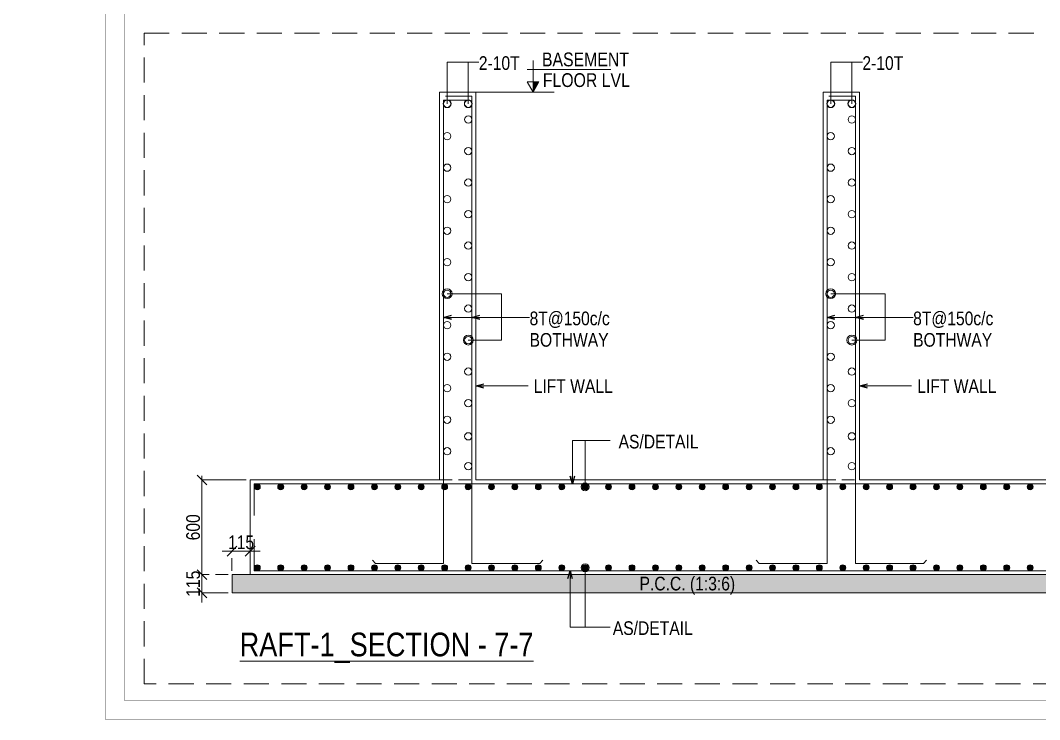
# Model space of a CAD drawing. Header units: millimetres. Extents: x 1112055 to 3390982, y -148532 to 766891.
# Drawn here: x 3209202 to 3235030, y 310036 to 327757 of the extents above; entities that cross this region are included whole.
import ezdxf

# ---------------------------------------------------------------- set-up
doc = ezdxf.new("R2010")
doc.units = ezdxf.units.MM
doc.header["$PDMODE"] = 35
doc.header["$PDSIZE"] = -25
doc.linetypes.add('Hidden', pattern=[9.525, 6.35, -3.175])
for name, color, linetype, lineweight in [('B FOOTING', 49, 'Continuous', 20), ('B HATCH', 250, 'Continuous', 0), ('B P.C.C', 251, 'Continuous', 0), ('B STEEL', 34, 'Continuous', 15), ('B STEEL TEXT', 7, 'Continuous', 15), ('B TITLE BLOCK', 250, 'Continuous', 0), ('B-COL NO', 7, 'Continuous', 5), ('B-ST DIM', 250, 'Continuous', 18)]:
    doc.layers.add(name, color=color, linetype=linetype, lineweight=lineweight)
doc.styles.add('ARIAL', font='arial.ttf')
doc.styles.add('Q1', font='g13f12d.shx', dxfattribs={"width": 0.8})
doc.styles.add('SWINC', font='swissc.ttf')
doc.styles.add('SWINS', font='swissc.ttf')
doc.dimstyles.new('BH-STD', dxfattribs={"dimscale": 0, "dimtxt": 230, "dimasz": 125, "dimexe": 0, "dimexo": 100, "dimgap": 50, "dimtad": 1, "dimdec": 0, "dimzin": 1, "dimdsep": 46, "dimtxsty": 'Q1', "dimblk": 'ARCHTICK', "dimcen": 1, "dimdle": 100, "dimclrd": 250, "dimclre": 250, "dimclrt": 256, "dimadec": 0, "dimazin": 0, "dimtfac": 1, "dimtdec": 0, "dimtix": 1, "dimtofl": 0, "dimtmove": 0, "dimatfit": 2, "dimfxl": 1, "dimtolj": 1, "dimtzin": 0, "dimlwd": 9, "dimlwe": 9, "dimarcsym": 0})
doc.dimstyles.new('DIM 1', dxfattribs={"dimscale": 0, "dimtxt": 230, "dimasz": 150, "dimexe": 0.18, "dimexo": 0.0625, "dimgap": 0.5, "dimtad": 1, "dimdec": 0, "dimzin": 0, "dimdsep": 46, "dimtxsty": 'ARIAL', "dimblk": 'OBLIQUE', "dimcen": 6, "dimse1": 1, "dimse2": 1, "dimclrd": 256, "dimclrt": 256, "dimadec": 0, "dimazin": 2, "dimtfac": 0.75, "dimtdec": 0, "dimtix": 1, "dimtofl": 0, "dimtmove": 1, "dimatfit": 3, "dimldrblk": 'OPEN30', "dimfxl": 0.18, "dimfrac": 1, "dimtolj": 1, "dimtzin": 0, "dimlwd": -1, "dimarcsym": 0})

# ---------------------------------------------------------------- blocks, each defined once
blk = doc.blocks.new('_Oblique')
at = {"color": 0, "linetype": 'ByBlock', "lineweight": -2}
blk.add_line((-0.5, -0.5), (0.5, 0.5), dxfattribs=at)
blk = doc.blocks.new('*D4379')
at = {"layer": 'B-ST DIM', "color": 7, "lineweight": 9, "ltscale": 50, "transparency": 16777216}
for p, q in [((3213803, 313610), (3213803, 316210)), ((3214924, 316110), (3213803, 316110))]:
    blk.add_line(p, q, dxfattribs=at)
at = {"layer": 'B-ST DIM', "color": 7, "linetype": 'Hidden', "lineweight": 9, "ltscale": 50, "transparency": 16777216}
blk.add_line((3214464, 313710), (3213803, 313710), dxfattribs=at)
at = {"layer": 'Defpoints', "color": 0, "transparency": 16777216}
for p in [(3213803, 316110), (3215024, 316110), (3214564, 313710)]:
    blk.add_point(p, dxfattribs=at)
at = {"layer": 'B-ST DIM', "color": 7, "lineweight": 9, "transparency": 16777216, "xscale": 250, "yscale": 250, "zscale": 250}
for p, rotation in [((3213803, 316110), 90), ((3213803, 313710), 270)]:
    blk.add_blockref('_Oblique', p, dxfattribs=dict(at, rotation=rotation))
at = {"layer": 'B-ST DIM', "color": 7, "transparency": 16777216, "insert": (3213580, 314910), "char_height": 346, "attachment_point": 5, "rotation": 90, "style": 'SWINC'}
blk.add_mtext('\\A1;600', dxfattribs=at)
blk = doc.blocks.new('*D4380')
at = {"layer": 'B-ST DIM', "color": 7, "lineweight": 9, "ltscale": 50, "transparency": 16777216}
for p, q in [((3213803, 313710), (3213803, 313960)), ((3213803, 313710), (3213803, 313250)), ((3214464, 313250), (3213803, 313250)), ((3213803, 313250), (3213803, 313000))]:
    blk.add_line(p, q, dxfattribs=at)
at = {"layer": 'B-ST DIM', "color": 7, "linetype": 'Hidden', "lineweight": 9, "ltscale": 50, "transparency": 16777216}
blk.add_line((3214464, 313710), (3213803, 313710), dxfattribs=at)
at = {"layer": 'Defpoints', "color": 0, "transparency": 16777216}
for p in [(3214564, 313710), (3213803, 313250), (3214564, 313250)]:
    blk.add_point(p, dxfattribs=at)
at = {"layer": 'B-ST DIM', "color": 7, "lineweight": 9, "transparency": 16777216, "xscale": 250, "yscale": 250, "zscale": 250}
for p, rotation in [((3213803, 313710), 270), ((3213803, 313250), 90)]:
    blk.add_blockref('_Oblique', p, dxfattribs=dict(at, rotation=rotation))
at = {"layer": 'B-ST DIM', "color": 7, "transparency": 16777216, "insert": (3213580, 313480), "char_height": 346, "attachment_point": 5, "rotation": 90, "style": 'SWINC'}
blk.add_mtext('\\A1;115', dxfattribs=at)
blk = doc.blocks.new('*D4381')
at = {"layer": 'B-ST DIM', "color": 7, "lineweight": 9, "ltscale": 50, "transparency": 16777216}
for p, q in [((3214564, 314304), (3214314, 314304)), ((3214564, 314304), (3215024, 314304)), ((3215024, 313810), (3215024, 314304)), ((3215024, 314304), (3215274, 314304))]:
    blk.add_line(p, q, dxfattribs=at)
at = {"layer": 'B-ST DIM', "color": 7, "linetype": 'Hidden', "lineweight": 9, "ltscale": 50, "transparency": 16777216}
blk.add_line((3214564, 313810), (3214564, 314304), dxfattribs=at)
at = {"layer": 'Defpoints', "color": 0, "transparency": 16777216}
for p in [(3215024, 314304), (3214564, 313710), (3215024, 313710)]:
    blk.add_point(p, dxfattribs=at)
at = {"layer": 'B-ST DIM', "color": 7, "lineweight": 9, "transparency": 16777216, "xscale": 250, "yscale": 250, "zscale": 250}
blk.add_blockref('_Oblique', (3214564, 314304), dxfattribs=at)
at = {"layer": 'B-ST DIM', "color": 7, "lineweight": 9, "transparency": 16777216, "xscale": 250, "yscale": 250, "zscale": 250, "rotation": 180}
blk.add_blockref('_Oblique', (3215024, 314304), dxfattribs=at)
at = {"layer": 'B-ST DIM', "color": 7, "transparency": 16777216, "insert": (3214794, 314527), "char_height": 346, "attachment_point": 5, "style": 'SWINC'}
blk.add_mtext('\\A1;115', dxfattribs=at)
blk = doc.blocks.new('_Open30')
at = {"color": 0, "linetype": 'ByBlock', "lineweight": -2}
for p, q in [((-1, 0.27), (0, 0)), ((0, 0), (-1, -0.27)), ((0, 0), (-1, 0))]:
    blk.add_line(p, q, dxfattribs=at)

msp = doc.modelspace()

# ---------------------------------------------------------------- hatches: boundary and pattern name
at = {"layer": 'B HATCH', "lineweight": 0}
h = msp.add_hatch(dxfattribs=at)
h.set_pattern_fill('AR-CONC', color=250, scale=3, style=0)
h.set_pattern_definition([(50, (1658593.55, -206336.8), (546.55401, -47.81726), [57.15, -628.65]), (355, (1658593.55, -206336.8), (-105.73026, 573.17054), [45.72, -502.92175]), (100.451445, (1658639.1, -206340.8), (440.82374, 525.35326), [48.57003, -534.27073]), (46.1842, (1658593.55, -206184.4), (813.23712, -126.12698), [85.725, -942.975]), (96.63556, (1658661.3, -206194.9), (712.2124, 742.27837), [72.85507, -801.40682]), (351.18415, (1658593.55, -206184.4), (712.2124, 742.27837), [68.5799, -754.3792]), (21, (1658669.75, -206222.5), (454.84317, -306.7956), [57.15, -628.65]), (326, (1658669.75, -206222.5), (185.40609, 552.5639), [45.72, -502.92]), (71.451445, (1658707.66, -206248.07), (640.24926, 245.7683), [48.57003, -534.26981]), (37.5, (1658593.55, -206336.8), (9.26581, 253.665117), [0, -496.824, 0, -510.54, 0, -504.825]), (7.5, (1658593.55, -206336.8), (200.458988, 300.541724), [0, -291.084, 0, -485.394, 0, -192.405]), (327.5, (1658423.63, -206336.8), (406.771786, -17.186232), [0, -190.5, 0, -594.36, 0, -788.67]), (317.5, (1658347.43, -206336.8), (444.387544, 76.27947), [0, -247.65, 0, -394.716, 0, -560.07])])
h.paths.add_polyline_path([(3238904.5, 313249.5), (3238904.5, 313709.5), (3214564.5, 313709.5), (3214564.5, 313249.5)])
at = {"layer": 'B STEEL'}
h = msp.add_hatch(color=256, dxfattribs=at)
h.dxf.hatch_style = 1
edge = h.paths.add_edge_path()
edge.add_ellipse((3215205.3, 315934.5), major_axis=(75, 0), ratio=1, start_angle=0, end_angle=360)
h = msp.add_hatch(color=256, dxfattribs=at)
h.dxf.hatch_style = 1
edge = h.paths.add_edge_path()
edge.add_ellipse((3215798.8, 315934.5), major_axis=(75, 0), ratio=1, start_angle=0, end_angle=360)
h = msp.add_hatch(color=256, dxfattribs=at)
h.dxf.hatch_style = 1
edge = h.paths.add_edge_path()
edge.add_ellipse((3216392.3, 315934.5), major_axis=(75, 0), ratio=1, start_angle=0, end_angle=360)
h = msp.add_hatch(color=256, dxfattribs=at)
h.dxf.hatch_style = 1
edge = h.paths.add_edge_path()
edge.add_ellipse((3216985.7, 315934.5), major_axis=(75, 0), ratio=1, start_angle=0, end_angle=360)
h = msp.add_hatch(color=256, dxfattribs=at)
h.dxf.hatch_style = 1
edge = h.paths.add_edge_path()
edge.add_ellipse((3217579.2, 315934.5), major_axis=(75, 0), ratio=1, start_angle=0, end_angle=360)
h = msp.add_hatch(color=256, dxfattribs=at)
h.dxf.hatch_style = 1
edge = h.paths.add_edge_path()
edge.add_ellipse((3218172.7, 315934.5), major_axis=(75, 0), ratio=1, start_angle=0, end_angle=360)
h = msp.add_hatch(color=256, dxfattribs=at)
h.dxf.hatch_style = 1
edge = h.paths.add_edge_path()
edge.add_ellipse((3218766.1, 315934.5), major_axis=(75, 0), ratio=1, start_angle=0, end_angle=360)
h = msp.add_hatch(color=256, dxfattribs=at)
h.dxf.hatch_style = 1
edge = h.paths.add_edge_path()
edge.add_ellipse((3219359.6, 315934.5), major_axis=(75, 0), ratio=1, start_angle=0, end_angle=360)
h = msp.add_hatch(color=256, dxfattribs=at)
h.dxf.hatch_style = 1
edge = h.paths.add_edge_path()
edge.add_ellipse((3219953.1, 315934.5), major_axis=(75, 0), ratio=1, start_angle=0, end_angle=360)
h = msp.add_hatch(color=256, dxfattribs=at)
h.dxf.hatch_style = 1
edge = h.paths.add_edge_path()
edge.add_ellipse((3220546.5, 315934.5), major_axis=(75, 0), ratio=1, start_angle=0, end_angle=360)
h = msp.add_hatch(color=256, dxfattribs=at)
h.dxf.hatch_style = 1
edge = h.paths.add_edge_path()
edge.add_ellipse((3221140, 315934.5), major_axis=(75, 0), ratio=1, start_angle=0, end_angle=360)
h = msp.add_hatch(color=256, dxfattribs=at)
h.dxf.hatch_style = 1
edge = h.paths.add_edge_path()
edge.add_ellipse((3221733.5, 315934.5), major_axis=(75, 0), ratio=1, start_angle=0, end_angle=360)
h = msp.add_hatch(color=256, dxfattribs=at)
h.dxf.hatch_style = 1
edge = h.paths.add_edge_path()
edge.add_ellipse((3222327, 315934.5), major_axis=(75, 0), ratio=1, start_angle=0, end_angle=360)
h = msp.add_hatch(color=256, dxfattribs=at)
h.dxf.hatch_style = 1
edge = h.paths.add_edge_path()
edge.add_ellipse((3222920.4, 315934.5), major_axis=(75, 0), ratio=1, start_angle=0, end_angle=360)
h = msp.add_hatch(color=256, dxfattribs=at)
h.dxf.hatch_style = 1
edge = h.paths.add_edge_path()
edge.add_ellipse((3223513.9, 315934.5), major_axis=(75, 0), ratio=1, start_angle=0, end_angle=360)
h = msp.add_hatch(color=256, dxfattribs=at)
h.dxf.hatch_style = 1
edge = h.paths.add_edge_path()
edge.add_ellipse((3224107.4, 315934.5), major_axis=(75, 0), ratio=1, start_angle=0, end_angle=360)
h = msp.add_hatch(color=256, dxfattribs=at)
h.dxf.hatch_style = 1
edge = h.paths.add_edge_path()
edge.add_ellipse((3224700.8, 315934.5), major_axis=(75, 0), ratio=1, start_angle=0, end_angle=360)
h = msp.add_hatch(color=256, dxfattribs=at)
h.dxf.hatch_style = 1
edge = h.paths.add_edge_path()
edge.add_ellipse((3225294.3, 315934.5), major_axis=(75, 0), ratio=1, start_angle=0, end_angle=360)
h = msp.add_hatch(color=256, dxfattribs=at)
h.dxf.hatch_style = 1
edge = h.paths.add_edge_path()
edge.add_ellipse((3225887.8, 315934.5), major_axis=(75, 0), ratio=1, start_angle=0, end_angle=360)
h = msp.add_hatch(color=256, dxfattribs=at)
h.dxf.hatch_style = 1
edge = h.paths.add_edge_path()
edge.add_ellipse((3226481.2, 315934.5), major_axis=(75, 0), ratio=1, start_angle=0, end_angle=360)
h = msp.add_hatch(color=256, dxfattribs=at)
h.dxf.hatch_style = 1
edge = h.paths.add_edge_path()
edge.add_ellipse((3227074.7, 315934.5), major_axis=(75, 0), ratio=1, start_angle=0, end_angle=360)
h = msp.add_hatch(color=256, dxfattribs=at)
h.dxf.hatch_style = 1
edge = h.paths.add_edge_path()
edge.add_ellipse((3227668.2, 315934.5), major_axis=(75, 0), ratio=1, start_angle=0, end_angle=360)
h = msp.add_hatch(color=256, dxfattribs=at)
h.dxf.hatch_style = 1
edge = h.paths.add_edge_path()
edge.add_ellipse((3228261.6, 315934.5), major_axis=(75, 0), ratio=1, start_angle=0, end_angle=360)
h = msp.add_hatch(color=256, dxfattribs=at)
h.dxf.hatch_style = 1
edge = h.paths.add_edge_path()
edge.add_ellipse((3228855.1, 315934.5), major_axis=(75, 0), ratio=1, start_angle=0, end_angle=360)
h = msp.add_hatch(color=256, dxfattribs=at)
h.dxf.hatch_style = 1
edge = h.paths.add_edge_path()
edge.add_ellipse((3229448.6, 315934.5), major_axis=(75, 0), ratio=1, start_angle=0, end_angle=360)
h = msp.add_hatch(color=256, dxfattribs=at)
h.dxf.hatch_style = 1
edge = h.paths.add_edge_path()
edge.add_ellipse((3230042, 315934.5), major_axis=(75, 0), ratio=1, start_angle=0, end_angle=360)
h = msp.add_hatch(color=256, dxfattribs=at)
h.dxf.hatch_style = 1
edge = h.paths.add_edge_path()
edge.add_ellipse((3230635.5, 315934.5), major_axis=(75, 0), ratio=1, start_angle=0, end_angle=360)
h = msp.add_hatch(color=256, dxfattribs=at)
h.dxf.hatch_style = 1
edge = h.paths.add_edge_path()
edge.add_ellipse((3231229, 315934.5), major_axis=(75, 0), ratio=1, start_angle=0, end_angle=360)
h = msp.add_hatch(color=256, dxfattribs=at)
h.dxf.hatch_style = 1
edge = h.paths.add_edge_path()
edge.add_ellipse((3231822.5, 315934.5), major_axis=(75, 0), ratio=1, start_angle=0, end_angle=360)
h = msp.add_hatch(color=256, dxfattribs=at)
h.dxf.hatch_style = 1
edge = h.paths.add_edge_path()
edge.add_ellipse((3232415.9, 315934.5), major_axis=(75, 0), ratio=1, start_angle=0, end_angle=360)
h = msp.add_hatch(color=256, dxfattribs=at)
h.dxf.hatch_style = 1
edge = h.paths.add_edge_path()
edge.add_ellipse((3233009.4, 315934.5), major_axis=(75, 0), ratio=1, start_angle=0, end_angle=360)
h = msp.add_hatch(color=256, dxfattribs=at)
h.dxf.hatch_style = 1
edge = h.paths.add_edge_path()
edge.add_ellipse((3233602.9, 315934.5), major_axis=(75, 0), ratio=1, start_angle=0, end_angle=360)
h = msp.add_hatch(color=256, dxfattribs=at)
h.dxf.hatch_style = 1
edge = h.paths.add_edge_path()
edge.add_ellipse((3234196.3, 315934.5), major_axis=(75, 0), ratio=1, start_angle=0, end_angle=360)
h = msp.add_hatch(color=256, dxfattribs=at)
h.dxf.hatch_style = 1
edge = h.paths.add_edge_path()
edge.add_ellipse((3234789.8, 315934.5), major_axis=(75, 0), ratio=1, start_angle=0, end_angle=360)
h = msp.add_hatch(color=256, dxfattribs=at)
h.dxf.hatch_style = 1
edge = h.paths.add_edge_path()
edge.add_ellipse((3215205.3, 313884.5), major_axis=(75, 0), ratio=1, start_angle=0, end_angle=360)
h = msp.add_hatch(color=256, dxfattribs=at)
h.dxf.hatch_style = 1
edge = h.paths.add_edge_path()
edge.add_ellipse((3215798.8, 313884.5), major_axis=(75, 0), ratio=1, start_angle=0, end_angle=360)
h = msp.add_hatch(color=256, dxfattribs=at)
h.dxf.hatch_style = 1
edge = h.paths.add_edge_path()
edge.add_ellipse((3216392.3, 313884.5), major_axis=(75, 0), ratio=1, start_angle=0, end_angle=360)
h = msp.add_hatch(color=256, dxfattribs=at)
h.dxf.hatch_style = 1
edge = h.paths.add_edge_path()
edge.add_ellipse((3216985.7, 313884.5), major_axis=(75, 0), ratio=1, start_angle=0, end_angle=360)
h = msp.add_hatch(color=256, dxfattribs=at)
h.dxf.hatch_style = 1
edge = h.paths.add_edge_path()
edge.add_ellipse((3217579.2, 313884.5), major_axis=(75, 0), ratio=1, start_angle=0, end_angle=360)
h = msp.add_hatch(color=256, dxfattribs=at)
h.dxf.hatch_style = 1
edge = h.paths.add_edge_path()
edge.add_ellipse((3218172.7, 313884.5), major_axis=(75, 0), ratio=1, start_angle=0, end_angle=360)
h = msp.add_hatch(color=256, dxfattribs=at)
h.dxf.hatch_style = 1
edge = h.paths.add_edge_path()
edge.add_ellipse((3218766.1, 313884.5), major_axis=(75, 0), ratio=1, start_angle=0, end_angle=360)
h = msp.add_hatch(color=256, dxfattribs=at)
h.dxf.hatch_style = 1
edge = h.paths.add_edge_path()
edge.add_ellipse((3219359.6, 313884.5), major_axis=(75, 0), ratio=1, start_angle=0, end_angle=360)
h = msp.add_hatch(color=256, dxfattribs=at)
h.dxf.hatch_style = 1
edge = h.paths.add_edge_path()
edge.add_ellipse((3219953.1, 313884.5), major_axis=(75, 0), ratio=1, start_angle=0, end_angle=360)
h = msp.add_hatch(color=256, dxfattribs=at)
h.dxf.hatch_style = 1
edge = h.paths.add_edge_path()
edge.add_ellipse((3220546.5, 313884.5), major_axis=(75, 0), ratio=1, start_angle=0, end_angle=360)
h = msp.add_hatch(color=256, dxfattribs=at)
h.dxf.hatch_style = 1
edge = h.paths.add_edge_path()
edge.add_ellipse((3221140, 313884.5), major_axis=(75, 0), ratio=1, start_angle=0, end_angle=360)
h = msp.add_hatch(color=256, dxfattribs=at)
h.dxf.hatch_style = 1
edge = h.paths.add_edge_path()
edge.add_ellipse((3221733.5, 313884.5), major_axis=(75, 0), ratio=1, start_angle=0, end_angle=360)
h = msp.add_hatch(color=256, dxfattribs=at)
h.dxf.hatch_style = 1
edge = h.paths.add_edge_path()
edge.add_ellipse((3222327, 313884.5), major_axis=(75, 0), ratio=1, start_angle=0, end_angle=360)
h = msp.add_hatch(color=256, dxfattribs=at)
h.dxf.hatch_style = 1
edge = h.paths.add_edge_path()
edge.add_ellipse((3222920.4, 313884.5), major_axis=(75, 0), ratio=1, start_angle=0, end_angle=360)
h = msp.add_hatch(color=256, dxfattribs=at)
h.dxf.hatch_style = 1
edge = h.paths.add_edge_path()
edge.add_ellipse((3223513.9, 313884.5), major_axis=(75, 0), ratio=1, start_angle=0, end_angle=360)
h = msp.add_hatch(color=256, dxfattribs=at)
h.dxf.hatch_style = 1
edge = h.paths.add_edge_path()
edge.add_ellipse((3224107.4, 313884.5), major_axis=(75, 0), ratio=1, start_angle=0, end_angle=360)
h = msp.add_hatch(color=256, dxfattribs=at)
h.dxf.hatch_style = 1
edge = h.paths.add_edge_path()
edge.add_ellipse((3224700.8, 313884.5), major_axis=(75, 0), ratio=1, start_angle=0, end_angle=360)
h = msp.add_hatch(color=256, dxfattribs=at)
h.dxf.hatch_style = 1
edge = h.paths.add_edge_path()
edge.add_ellipse((3225294.3, 313884.5), major_axis=(75, 0), ratio=1, start_angle=0, end_angle=360)
h = msp.add_hatch(color=256, dxfattribs=at)
h.dxf.hatch_style = 1
edge = h.paths.add_edge_path()
edge.add_ellipse((3225887.8, 313884.5), major_axis=(75, 0), ratio=1, start_angle=0, end_angle=360)
h = msp.add_hatch(color=256, dxfattribs=at)
h.dxf.hatch_style = 1
edge = h.paths.add_edge_path()
edge.add_ellipse((3226481.2, 313884.5), major_axis=(75, 0), ratio=1, start_angle=0, end_angle=360)
h = msp.add_hatch(color=256, dxfattribs=at)
h.dxf.hatch_style = 1
edge = h.paths.add_edge_path()
edge.add_ellipse((3227074.7, 313884.5), major_axis=(75, 0), ratio=1, start_angle=0, end_angle=360)
h = msp.add_hatch(color=256, dxfattribs=at)
h.dxf.hatch_style = 1
edge = h.paths.add_edge_path()
edge.add_ellipse((3227668.2, 313884.5), major_axis=(75, 0), ratio=1, start_angle=0, end_angle=360)
h = msp.add_hatch(color=256, dxfattribs=at)
h.dxf.hatch_style = 1
edge = h.paths.add_edge_path()
edge.add_ellipse((3228261.6, 313884.5), major_axis=(75, 0), ratio=1, start_angle=0, end_angle=360)
h = msp.add_hatch(color=256, dxfattribs=at)
h.dxf.hatch_style = 1
edge = h.paths.add_edge_path()
edge.add_ellipse((3228855.1, 313884.5), major_axis=(75, 0), ratio=1, start_angle=0, end_angle=360)
h = msp.add_hatch(color=256, dxfattribs=at)
h.dxf.hatch_style = 1
edge = h.paths.add_edge_path()
edge.add_ellipse((3229448.6, 313884.5), major_axis=(75, 0), ratio=1, start_angle=0, end_angle=360)
h = msp.add_hatch(color=256, dxfattribs=at)
h.dxf.hatch_style = 1
edge = h.paths.add_edge_path()
edge.add_ellipse((3230042, 313884.5), major_axis=(75, 0), ratio=1, start_angle=0, end_angle=360)
h = msp.add_hatch(color=256, dxfattribs=at)
h.dxf.hatch_style = 1
edge = h.paths.add_edge_path()
edge.add_ellipse((3230635.5, 313884.5), major_axis=(75, 0), ratio=1, start_angle=0, end_angle=360)
h = msp.add_hatch(color=256, dxfattribs=at)
h.dxf.hatch_style = 1
edge = h.paths.add_edge_path()
edge.add_ellipse((3231229, 313884.5), major_axis=(75, 0), ratio=1, start_angle=0, end_angle=360)
h = msp.add_hatch(color=256, dxfattribs=at)
h.dxf.hatch_style = 1
edge = h.paths.add_edge_path()
edge.add_ellipse((3231822.5, 313884.5), major_axis=(75, 0), ratio=1, start_angle=0, end_angle=360)
h = msp.add_hatch(color=256, dxfattribs=at)
h.dxf.hatch_style = 1
edge = h.paths.add_edge_path()
edge.add_ellipse((3232415.9, 313884.5), major_axis=(75, 0), ratio=1, start_angle=0, end_angle=360)
h = msp.add_hatch(color=256, dxfattribs=at)
h.dxf.hatch_style = 1
edge = h.paths.add_edge_path()
edge.add_ellipse((3233009.4, 313884.5), major_axis=(75, 0), ratio=1, start_angle=0, end_angle=360)
h = msp.add_hatch(color=256, dxfattribs=at)
h.dxf.hatch_style = 1
edge = h.paths.add_edge_path()
edge.add_ellipse((3233602.9, 313884.5), major_axis=(75, 0), ratio=1, start_angle=0, end_angle=360)
h = msp.add_hatch(color=256, dxfattribs=at)
h.dxf.hatch_style = 1
edge = h.paths.add_edge_path()
edge.add_ellipse((3234196.3, 313884.5), major_axis=(75, 0), ratio=1, start_angle=0, end_angle=360)
h = msp.add_hatch(color=256, dxfattribs=at)
h.dxf.hatch_style = 1
edge = h.paths.add_edge_path()
edge.add_ellipse((3234789.8, 313884.5), major_axis=(75, 0), ratio=1, start_angle=0, end_angle=360)
at = {"layer": 'B STEEL TEXT', "lineweight": 9}
msp.add_hatch(color=6, dxfattribs=at).paths.add_polyline_path([(3222192.3, 326198.7), (3222192.3, 325937.4), (3222343.1, 326198.7)])

# ---------------------------------------------------------------- linework, layer by layer
at = {"layer": 'B FOOTING', "color": 1, "lineweight": 13, "ltscale": 10}
for p, q in [((3219824.5, 316109.5), (3219824.5, 325937.4)), ((3220744.5, 316109.5), (3220744.5, 325937.4)), ((3229544.5, 316109.5), (3229544.5, 325937.4)), ((3230464.5, 316109.5), (3230464.5, 325937.4))]:
    msp.add_line(p, q, dxfattribs=at)
at = {"layer": 'B FOOTING'}
for p, q in [((3215024.5, 316109.5), (3215024.5, 313709.5)), ((3219824.5, 316109.5), (3215024.5, 316109.5)), ((3229544.5, 316109.5), (3220744.5, 316109.5)), ((3238444.5, 316109.5), (3230464.5, 316109.5)), ((3214564.5, 313249.5), (3214564.5, 313709.5)), ((3238904.5, 313709.5), (3214564.5, 313709.5)), ((3238904.5, 313249.5), (3214564.5, 313249.5))]:
    msp.add_line(p, q, dxfattribs=at)
at = {"layer": 'B FOOTING', "color": 1, "lineweight": 13, "ltscale": 10}
for points in [[(3219824.5, 325937.4), (3220744.5, 325937.4)], [(3229544.5, 325937.4), (3230464.5, 325937.4)]]:
    msp.add_lwpolyline(points, dxfattribs=at)
at = {"layer": 'B P.C.C', "color": 250, "linetype": 'Hidden', "lineweight": 0, "ltscale": 50}
for p, q in [((3219824.5, 316109.5), (3220744.5, 316109.5)), ((3229544.5, 316109.5), (3230464.5, 316109.5))]:
    msp.add_line(p, q, dxfattribs=at)
at = {"layer": 'B P.C.C', "color": 250, "linetype": 'Hidden', "lineweight": 0, "ltscale": 100}
msp.add_lwpolyline([(3212337.9, 327428.4), (3240263.3, 327428.4), (3240263.3, 310939.5), (3212337.9, 310939.5)], close=True, dxfattribs=at)
at = {"layer": 'B STEEL'}
for points in [[(3220527.9, 325737.4), (3219924.5, 325737.4), (3219924.5, 313990.9), (3218202.5, 313990.9), (3218124.5, 314072.6)], [(3219971.6, 325837.4), (3220644.5, 325837.4), (3220644.5, 313990.9), (3222366.5, 313990.9), (3222444.5, 314072.6)], [(3230247.9, 325737.4), (3229644.5, 325737.4), (3229644.5, 313990.9), (3227922.5, 313990.9), (3227844.5, 314072.6)], [(3229691.6, 325837.4), (3230364.5, 325837.4), (3230364.5, 313990.9), (3232086.5, 313990.9), (3232164.5, 314072.6)], [(3215124.5, 315209.5), (3215124.5, 316009.5), (3238344.5, 316009.5), (3238344.5, 315209.5)], [(3215124.5, 314609.5), (3215124.5, 313809.5), (3238344.5, 313809.5), (3238344.5, 314609.5)]]:
    msp.add_lwpolyline(points, dxfattribs=at)
for centre, radius in [((3220016.9, 325644.9), 92.4), ((3220552.1, 325644.9), 92.4), ((3229736.9, 325644.9), 92.4), ((3230272.1, 325644.9), 92.4), ((3220552.1, 325242.9), 92.4), ((3230272, 325242.9), 92.4), ((3220016.9, 324822), 92.4), ((3229736.9, 324822), 92.4), ((3220552.1, 324444.4), 92.4), ((3230272, 324444.4), 92.4), ((3220016.9, 324023.5), 92.4), ((3229736.9, 324023.5), 92.4), ((3220552.1, 323645.9), 92.4), ((3230272, 323645.9), 92.4), ((3220016.9, 323225), 92.4), ((3229736.9, 323225), 92.4), ((3220552.1, 322847.4), 92.4), ((3230272, 322847.4), 92.4), ((3220016.9, 322426.5), 92.4), ((3229736.9, 322426.5), 92.4), ((3220552.1, 322048.9), 92.4), ((3230272, 322048.9), 92.4), ((3220016.9, 321628), 92.4), ((3229736.9, 321628), 92.4), ((3220552.1, 321250.4), 92.4), ((3230272, 321250.4), 92.4), ((3220016.9, 320829.5), 92.4), ((3229736.9, 320829.5), 92.4), ((3220552.1, 320451.9), 92.4), ((3230272, 320451.9), 92.4), ((3220016.9, 320031), 92.4), ((3229736.9, 320031), 92.4), ((3220552.1, 319653.4), 92.4), ((3230272, 319653.4), 92.4), ((3220016.9, 319232.5), 92.4), ((3229736.9, 319232.5), 92.4), ((3220552.1, 318854.9), 92.4), ((3230272, 318854.9), 92.4), ((3220016.9, 318434), 92.4), ((3229736.9, 318434), 92.4), ((3220552.1, 318056.4), 92.4), ((3230272, 318056.4), 92.4), ((3220016.9, 317635.5), 92.4), ((3229736.9, 317635.5), 92.4), ((3220552.1, 317214.6), 92.4), ((3230272, 317214.6), 92.4), ((3220016.9, 316837), 92.4), ((3229736.9, 316837), 92.4), ((3220552.1, 316459.4), 92.4), ((3230272, 316459.4), 92.4), ((3215205.3, 315934.5), 75), ((3215798.8, 315934.5), 75), ((3216392.3, 315934.5), 75), ((3216985.7, 315934.5), 75), ((3217579.2, 315934.5), 75), ((3218172.7, 315934.5), 75), ((3218766.1, 315934.5), 75), ((3219359.6, 315934.5), 75), ((3219953.1, 315934.5), 75), ((3220546.5, 315934.5), 75), ((3221140, 315934.5), 75), ((3221733.5, 315934.5), 75), ((3222327, 315934.5), 75), ((3222920.4, 315934.5), 75), ((3223513.9, 315934.5), 75), ((3224107.4, 315934.5), 75), ((3224700.8, 315934.5), 75), ((3225294.3, 315934.5), 75), ((3225887.8, 315934.5), 75), ((3226481.2, 315934.5), 75), ((3227074.7, 315934.5), 75), ((3227668.2, 315934.5), 75), ((3228261.6, 315934.5), 75), ((3228855.1, 315934.5), 75), ((3229448.6, 315934.5), 75), ((3230042, 315934.5), 75), ((3230635.5, 315934.5), 75), ((3231229, 315934.5), 75), ((3231822.5, 315934.5), 75), ((3232415.9, 315934.5), 75), ((3233009.4, 315934.5), 75), ((3233602.9, 315934.5), 75), ((3234196.3, 315934.5), 75), ((3234789.8, 315934.5), 75), ((3215205.3, 313884.5), 75), ((3215798.8, 313884.5), 75), ((3216392.3, 313884.5), 75), ((3216985.7, 313884.5), 75), ((3217579.2, 313884.5), 75), ((3218172.7, 313884.5), 75), ((3218766.1, 313884.5), 75), ((3219359.6, 313884.5), 75), ((3219953.1, 313884.5), 75), ((3220546.5, 313884.5), 75), ((3221140, 313884.5), 75), ((3221733.5, 313884.5), 75), ((3222327, 313884.5), 75), ((3222920.4, 313884.5), 75), ((3223513.9, 313884.5), 75), ((3224107.4, 313884.5), 75), ((3224700.8, 313884.5), 75), ((3225294.3, 313884.5), 75), ((3225887.8, 313884.5), 75), ((3226481.2, 313884.5), 75), ((3227074.7, 313884.5), 75), ((3227668.2, 313884.5), 75), ((3228261.6, 313884.5), 75), ((3228855.1, 313884.5), 75), ((3229448.6, 313884.5), 75), ((3230042, 313884.5), 75), ((3230635.5, 313884.5), 75), ((3231229, 313884.5), 75), ((3231822.5, 313884.5), 75), ((3232415.9, 313884.5), 75), ((3233009.4, 313884.5), 75), ((3233602.9, 313884.5), 75), ((3234196.3, 313884.5), 75), ((3234789.8, 313884.5), 75)]:
    msp.add_circle(centre, radius, dxfattribs=at)
at = {"layer": 'B STEEL TEXT', "color": 6, "lineweight": 9}
for p, q in [((3222192.3, 325937.4), (3222192.3, 326741.8)), ((3222041.4, 326508.2), (3224162.1, 326508.2)), ((3222041.4, 326198.7), (3222343.1, 326198.7)), ((3222192.3, 325937.4), (3222041.4, 326198.7)), ((3222192.3, 325937.4), (3222343.1, 326198.7)), ((3220744.5, 325937.4), (3222730.9, 325937.4))]:
    msp.add_line(p, q, dxfattribs=at)
at = {"layer": 'B TITLE BLOCK', "color": 1, "const_width": 10.8}
msp.add_lwpolyline([(3359954.1, 376187.5), (3359954.1, 310041.1), (3211357.2, 310041.1), (3211357.2, 376187.5)], close=True, dxfattribs=at)
at = {"layer": 'B TITLE BLOCK', "color": 250, "lineweight": 0, "const_width": 10.8}
msp.add_lwpolyline([(3359473.4, 375706.8), (3359473.4, 310521.8), (3211837.9, 310521.8), (3211837.9, 375706.8)], close=True, dxfattribs=at)

# ---------------------------------------------------------------- texts
at = {"layer": 'B STEEL TEXT', "lineweight": 9, "style": 'SWINC'}
for s, p in [('2-10T', (3220819.1, 326501.7)), ('2-10T', (3230539.1, 326501.7)), ('8T@150c/c', (3222104.9, 320030.6)), ('8T@150c/c', (3231824.8, 320030.6)), ('BOTHWAY', (3222104.9, 319486.8)), ('BOTHWAY', (3231824.8, 319486.8)), ('AS/DETAIL', (3224360.8, 316908.3)), ('P.C.C. (1:3:6)', (3224891.9, 313310.5)), ('AS/DETAIL', (3224214.3, 312181.6))]:
    msp.add_text(s, height=346, dxfattribs=at).set_placement(p)
at = {"layer": 'B STEEL TEXT', "color": 6, "lineweight": 9, "style": 'SWINC'}
for s, p in [('BASEMENT', (3222418.6, 326592.1)), (' FLOOR LVL ', (3222329.2, 326068))]:
    msp.add_text(s, height=350, dxfattribs=at).set_placement(p)
at = {"layer": 'B STEEL TEXT', "lineweight": 5, "style": 'SWINS'}
for p in [(3222209.5, 318314.3), (3231929.6, 318314.3)]:
    msp.add_text('LIFT WALL', height=346, dxfattribs=at).set_placement(p)
at = {"layer": 'B TITLE BLOCK', "color": 251, "insert": (3349947.6, 325224.3), "char_height": 289.947, "attachment_point": 2, "style": 'SWINC'}
msp.add_mtext_dynamic_manual_height_columns('\\pxsm1,qj;{\\fBankGothic Lt BT|b0|i0|c0|p34;BHOOMI\\P\\ps*,q*;\\fGost|b0|i0|c0|p2;\\H0.8x;- CONSULTANTS -\\C1; }', width=758153.186, gutter_width=0, heights=[106642.9], dxfattribs=at)
at = {"layer": 'B-COL NO', "color": 3, "lineweight": 15, "style": 'SWINC'}
msp.add_text('%%URAFT-1_SECTION - 7-7', height=600, dxfattribs=at).set_placement((3214758.9, 311640.4))

# ---------------------------------------------------------------- dimensions: what is measured, and where the dimension line sits
at = {"layer": 'B-ST DIM', "ltscale": 50}
for base, p2, override, picture, middle in [((3213802.7, 316109.5), (3215024.5, 316109.5), {"dimscale": 1, "dimtxt": 346, "dimasz": 250, "dimlfac": 0.25, "dimtxsty": 'SWINC', "dimblk1": 'Oblique', "dimblk2": 'Oblique', "dimsah": 1, "dimclrd": 7, "dimclre": 7, "dimclrt": 7}, '*D4379', (3213579.7, 314909.5)), ((3213802.7, 313249.5), (3214564.5, 313249.5), {"dimscale": 1, "dimtxt": 346, "dimasz": 250, "dimlfac": 0.25, "dimtxsty": 'SWINC', "dimblk1": 'Oblique', "dimblk2": 'Oblique', "dimsah": 1, "dimclrd": 7, "dimclre": 7, "dimclrt": 7, "dimtofl": 1}, '*D4380', (3213579.7, 313479.5))]:
    dim = msp.add_linear_dim(base=base, p1=(3214564.5, 313709.5), p2=p2, angle=90, dimstyle='BH-STD', override=override, dxfattribs=at)
    dim.commit()
    dim.dimension.update_dxf_attribs({"geometry": picture, "text_midpoint": middle})
dim = msp.add_linear_dim(base=(3215024.5, 314304), p1=(3214564.5, 313709.5), p2=(3215024.5, 313709.5), dimstyle='BH-STD', override={"dimscale": 1, "dimtxt": 346, "dimasz": 250, "dimlfac": 0.25, "dimtxsty": 'SWINC', "dimblk1": 'Oblique', "dimblk2": 'Oblique', "dimsah": 1, "dimclrd": 7, "dimclre": 7, "dimclrt": 7, "dimtofl": 1}, dxfattribs=at)
dim.commit()
dim.dimension.update_dxf_attribs({"geometry": '*D4381', "text_midpoint": (3214794.5, 314527)})

# ---------------------------------------------------------------- leaders
at = {"layer": 'B STEEL TEXT', "lineweight": 5}
for points, override in [([(3220016.9, 325644.9), (3220016.9, 326698.7), (3220819.8, 326698.7)], {"dimscale": 1, "dimasz": 200, "dimtad": 0, "dimtxsty": 'SWINC', "dimldrblk": 'Origin', "dimfxlon": 1, "dimlwd": 5, "dimarcsym": 2}), ([(3220552.1, 325644.9), (3220552.1, 326698.7), (3220819.8, 326698.7)], {"dimscale": 1, "dimasz": 200, "dimtad": 0, "dimtxsty": 'SWINC', "dimldrblk": 'Origin', "dimfxlon": 1, "dimlwd": 5, "dimarcsym": 2}), ([(3229736.9, 325644.9), (3229736.9, 326698.7), (3230539.8, 326698.7)], {"dimscale": 1, "dimasz": 200, "dimtad": 0, "dimtxsty": 'SWINC', "dimldrblk": 'Origin', "dimfxlon": 1, "dimlwd": 5, "dimarcsym": 2}), ([(3230272.1, 325644.9), (3230272.1, 326698.7), (3230539.8, 326698.7)], {"dimscale": 1, "dimasz": 200, "dimtad": 0, "dimtxsty": 'SWINC', "dimldrblk": 'Origin', "dimfxlon": 1, "dimlwd": 5, "dimarcsym": 2}), ([(3220016.9, 320829.5), (3221395.5, 320829.5), (3221395.5, 320227.6)], {"dimscale": 1, "dimasz": 250, "dimtad": 0, "dimtxsty": 'SWINC', "dimldrblk": 'Origin', "dimfxlon": 1, "dimlwd": 5, "dimarcsym": 2}), ([(3229736.9, 320829.5), (3231115.4, 320829.5), (3231115.4, 320227.6)], {"dimscale": 1, "dimasz": 250, "dimtad": 0, "dimtxsty": 'SWINC', "dimldrblk": 'Origin', "dimfxlon": 1, "dimlwd": 5, "dimarcsym": 2}), ([(3219924.5, 320227.6), (3222105.6, 320227.6)], {"dimscale": 1, "dimasz": 200, "dimtad": 0, "dimtxsty": 'SWINC', "dimfxlon": 1, "dimlwd": 5, "dimarcsym": 2}), ([(3220644.5, 320227.6), (3222105.6, 320227.6)], {"dimscale": 1, "dimasz": 200, "dimtad": 0, "dimtxsty": 'SWINC', "dimfxlon": 1, "dimlwd": 5, "dimarcsym": 2}), ([(3229644.5, 320227.6), (3231825.5, 320227.6)], {"dimscale": 1, "dimasz": 200, "dimtad": 0, "dimtxsty": 'SWINC', "dimfxlon": 1, "dimlwd": 5, "dimarcsym": 2}), ([(3230364.5, 320227.6), (3231825.5, 320227.6)], {"dimscale": 1, "dimasz": 200, "dimtad": 0, "dimtxsty": 'SWINC', "dimfxlon": 1, "dimlwd": 5, "dimarcsym": 2}), ([(3220552.1, 319653.4), (3221395.5, 319653.4), (3221395.5, 320227.6)], {"dimscale": 1, "dimasz": 250, "dimtad": 0, "dimtxsty": 'SWINC', "dimldrblk": 'Origin', "dimfxlon": 1, "dimlwd": 5, "dimarcsym": 2}), ([(3230272, 319653.4), (3231115.4, 319653.4), (3231115.4, 320227.6)], {"dimscale": 1, "dimasz": 250, "dimtad": 0, "dimtxsty": 'SWINC', "dimldrblk": 'Origin', "dimfxlon": 1, "dimlwd": 5, "dimarcsym": 2}), ([(3220744.5, 318493.9), (3222067.2, 318493.9)], {"dimscale": 1, "dimasz": 200, "dimtad": 0, "dimtxsty": 'SWINC', "dimfxlon": 1, "dimlwd": 5, "dimarcsym": 2}), ([(3230464.5, 318493.9), (3231787.2, 318493.9)], {"dimscale": 1, "dimasz": 200, "dimtad": 0, "dimtxsty": 'SWINC', "dimfxlon": 1, "dimlwd": 5, "dimarcsym": 2}), ([(3223191.4, 316009.5), (3223191.4, 317105.3), (3223502.5, 317105.3)], {"dimscale": 1, "dimasz": 200, "dimtad": 0, "dimtxsty": 'SWINC', "dimfxlon": 1, "dimlwd": 5, "dimarcsym": 2}), ([(3223511.7, 315934.5), (3223511.7, 317105.3), (3224147.1, 317105.3)], {"dimscale": 1, "dimasz": 200, "dimtad": 0, "dimtxsty": 'SWINC', "dimldrblk": 'Origin', "dimfxlon": 1, "dimlwd": 5, "dimarcsym": 2}), ([(3223513.4, 313884.5), (3223513.4, 312378.6), (3224148.8, 312378.6)], {"dimscale": 1, "dimasz": 200, "dimtad": 0, "dimtxsty": 'SWINC', "dimldrblk": 'Origin', "dimfxlon": 1, "dimlwd": 5, "dimarcsym": 2}), ([(3223131.6, 313809.5), (3223131.6, 312378.6), (3224148.8, 312378.6)], {"dimscale": 1, "dimasz": 200, "dimtad": 0, "dimtxsty": 'SWINC', "dimfxlon": 1, "dimlwd": 5, "dimarcsym": 2})]:
    msp.add_leader(points, dimstyle='DIM 1', override=override, dxfattribs=at)

doc.saveas('drawing.dxf')
